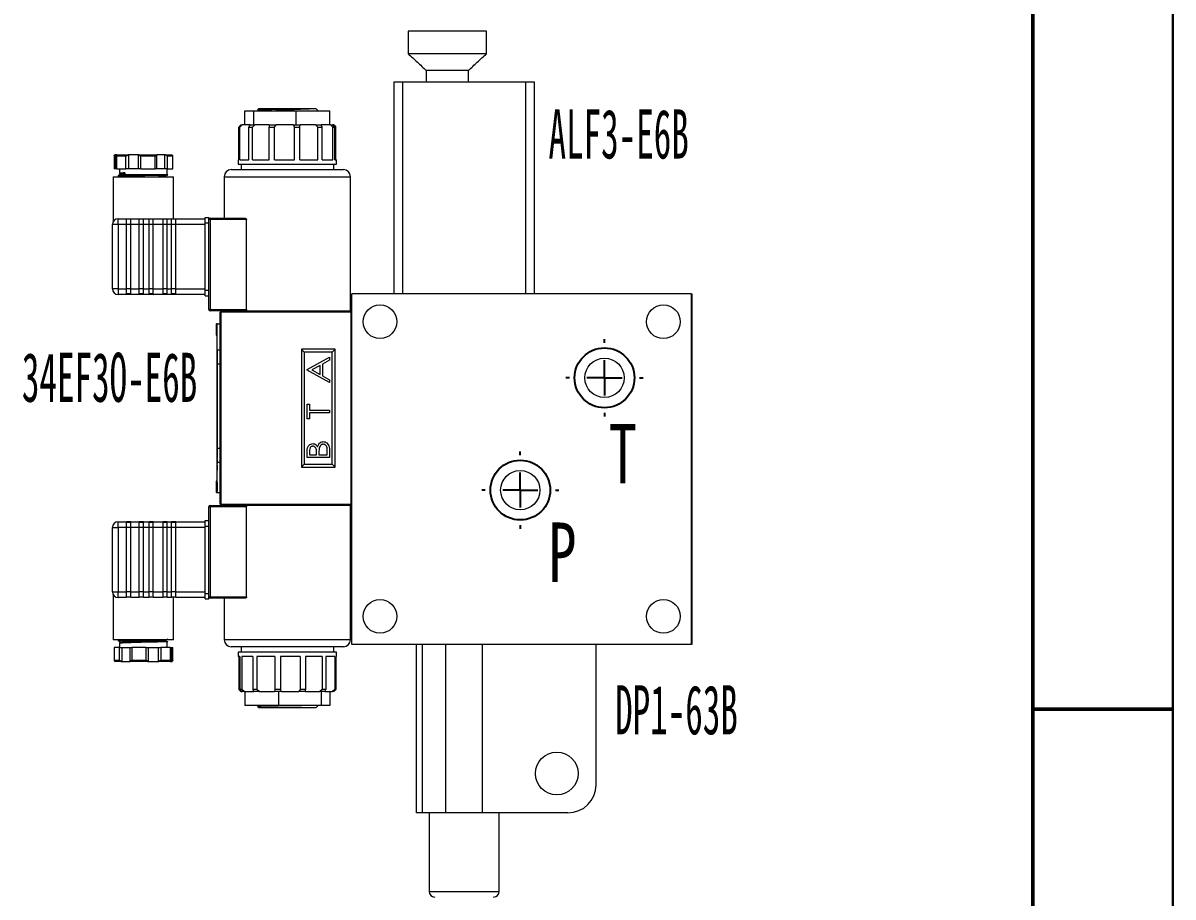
# Model space of a CAD drawing. Header units: millimetres. Extents: x 13 to 433, y -11 to 286.
# Drawn here: x 350.9 to 432.9, y 124.5 to 186.8 of the extents above; entities that cross this region are included whole.
import ezdxf

# ---------------------------------------------------------------- set-up
doc = ezdxf.new("R2010")
doc.units = ezdxf.units.MM
doc.layers.add('10', color=7, linetype='Continuous')
doc.layers.add('5', color=7, linetype='Continuous')
doc.layers.add('总内框线', color=7, linetype='Continuous', lineweight=50)
doc.layers.add('总外框线', color=7, linetype='Continuous', lineweight=30)
doc.styles.add('SLDTEXTSTYLE4', font='TXT', dxfattribs={"width": 0.7})

# ---------------------------------------------------------------- blocks, each defined once
blk = doc.blocks.new('SW_CENTERMARKSYMBOL_0')
at = {"layer": '10', "color": 0}
for p, q in [((0, 2.5), (0, 2.75)), ((0, 0), (0, 1.25)), ((-2.5, 0), (-2.75, 0)), ((0, 0), (-1.25, 0)), ((0, 0), (0, -1.25)), ((0, 0), (1.25, 0)), ((2.5, 0), (2.75, 0)), ((0, -2.5), (0, -2.75))]:
    blk.add_line(p, q, dxfattribs=at)
blk = doc.blocks.new('SW_CENTERMARKSYMBOL_1')
at = {"layer": '10', "color": 0}
for p, q in [((0, 2.5), (0, 2.75)), ((0, 0), (0, 1.25)), ((-2.5, 0), (-2.75, 0)), ((0, 0), (-1.25, 0)), ((0, 0), (0, -1.25)), ((0, 0), (1.25, 0)), ((2.5, 0), (2.75, 0)), ((0, -2.5), (0, -2.75))]:
    blk.add_line(p, q, dxfattribs=at)

msp = doc.modelspace()

# ---------------------------------------------------------------- linework, layer by layer
msp.add_line((422.8997, 276.4154), (422.8997, 96.4154))
msp.add_line((422.8997, 276.4154), (422.8997, 96.4154))
at = {"color": 7, "linetype": 'Continuous', "lineweight": 15}
for p, q in [((378.3804, 186.2305), (378.3804, 184.6305)), ((383.9804, 186.2305), (378.3804, 186.2305)), ((383.9804, 184.6305), (383.9804, 186.2305)), ((383.9804, 184.6305), (378.3804, 184.6305)), ((379.6804, 183.4594), (379.6804, 182.6305)), ((382.6804, 183.4305), (379.6804, 183.4305)), ((382.6804, 182.6305), (382.6804, 183.4594)), ((377.3804, 167.5305), (377.3804, 182.6305)), ((377.3804, 182.6305), (377.9804, 182.6305)), ((377.9804, 182.6305), (377.9804, 167.5305)), ((377.9804, 182.6305), (386.7804, 182.6305)), ((386.7804, 167.5305), (386.7804, 182.6305)), ((386.7804, 182.6305), (387.3804, 182.6305)), ((387.3804, 182.6305), (387.3804, 167.5305)), ((366.7475, 180.5705), (367.38, 180.5705)), ((366.7475, 179.5705), (366.7475, 180.5705)), ((367.38, 179.5705), (367.38, 180.5705)), ((367.38, 180.5705), (370.4128, 180.5705)), ((367.7404, 180.7305), (367.651, 180.6411)), ((367.7221, 180.597), (367.6763, 180.5705)), ((367.7404, 180.7305), (371.8204, 180.7305)), ((369.1804, 180.6905), (369.1804, 180.6556)), ((370.4128, 179.5705), (370.4128, 180.5705)), ((370.4128, 180.5705), (372.8132, 180.5705)), ((371.9804, 180.5705), (371.8204, 180.7305)), ((372.8132, 179.5705), (372.8132, 180.5705)), ((366.4658, 179.5705), (366.3162, 179.4105)), ((366.3975, 179.4105), (366.5697, 179.5705)), ((366.4658, 179.5705), (366.5697, 179.5705)), ((367.1167, 179.5705), (366.5697, 179.5705)), ((367.1157, 179.5705), (367.0302, 179.4105)), ((367.1157, 179.5705), (367.46, 179.5705)), ((367.2997, 179.4105), (367.46, 179.5705)), ((368.4795, 179.5705), (367.46, 179.5705)), ((368.4795, 179.5705), (368.4811, 179.4105)), ((368.4795, 179.5705), (368.9721, 179.5705)), ((368.8666, 179.4105), (368.9721, 179.5705)), ((370.192, 179.5705), (368.9721, 179.5705)), ((370.192, 179.5705), (370.2801, 179.4105)), ((370.192, 179.5705), (370.7008, 179.5705)), ((370.6783, 179.4105), (370.7008, 179.5705)), ((371.7941, 179.5705), (370.7008, 179.5705)), ((371.7941, 179.5705), (371.9452, 179.4105)), ((371.7941, 179.5705), (372.1828, 179.5705)), ((372.8566, 179.5705), (372.1807, 179.5705)), ((372.2494, 179.4105), (372.1828, 179.5705)), ((372.8566, 179.5705), (373.0211, 179.5705)), ((372.8566, 179.5705), (373.0303, 179.4105)), ((373.0949, 179.5705), (373.0105, 179.5705)), ((373.159, 179.4105), (373.0211, 179.5705)), ((373.0949, 179.5705), (373.2445, 179.4105)), ((366.3162, 177.0705), (366.3162, 179.4105)), ((366.3162, 179.4105), (366.3975, 179.4105)), ((366.3975, 177.0705), (366.3975, 179.4105)), ((367.0302, 177.0705), (367.0302, 179.4105)), ((367.0302, 179.4105), (367.2997, 179.4105)), ((367.2997, 177.0705), (367.2997, 179.4105)), ((368.4811, 177.0705), (368.4811, 179.4105)), ((368.4811, 179.4105), (368.8666, 179.4105)), ((368.8666, 177.0705), (368.8666, 179.4105)), ((370.2801, 177.0705), (370.2801, 179.4105)), ((370.2801, 179.4105), (370.6783, 179.4105)), ((370.6783, 177.0705), (370.6783, 179.4105)), ((371.9452, 177.0705), (371.9452, 179.4105)), ((371.9452, 179.4105), (372.2494, 179.4105)), ((372.2494, 177.0705), (372.2494, 179.4105)), ((373.0303, 177.0705), (373.0303, 179.4105)), ((373.0303, 179.4105), (373.159, 179.4105)), ((373.159, 177.0705), (373.159, 179.4105)), ((373.2445, 177.0705), (373.2445, 179.4105)), ((357.4326, 177.3633), (357.4326, 176.4205)), ((357.5234, 177.4205), (357.4821, 177.4205)), ((357.6149, 177.4205), (357.5234, 177.4205)), ((357.5234, 176.4205), (357.5234, 177.4205)), ((357.5995, 177.3791), (357.5995, 176.4205)), ((357.6149, 177.4205), (358.4288, 177.4205)), ((357.6184, 177.3605), (358.271, 177.3605)), ((357.6184, 176.4205), (357.6184, 177.3605)), ((358.271, 176.4205), (358.271, 177.3605)), ((358.4806, 177.4205), (358.4288, 177.4205)), ((359.1716, 177.4205), (358.4806, 177.4205)), ((358.4806, 176.4205), (358.4806, 177.4205)), ((359.1716, 176.4205), (359.1716, 177.4205)), ((359.1986, 177.4205), (359.1716, 177.4205)), ((359.1986, 177.4205), (360.4671, 177.4205)), ((359.3404, 177.3605), (360.3575, 177.3605)), ((359.3404, 176.4205), (359.3404, 177.3605)), ((360.3575, 176.4205), (360.3575, 177.3605)), ((360.4775, 177.4205), (360.4671, 177.4205)), ((361.0493, 177.4205), (360.4775, 177.4205)), ((360.4775, 176.4205), (360.4775, 177.4205)), ((361.1041, 177.4205), (361.0493, 177.4205)), ((361.0493, 176.4205), (361.0493, 177.4205)), ((361.1041, 177.4205), (361.5586, 177.4205)), ((361.2423, 176.4205), (361.2423, 177.3605)), ((361.2423, 177.3605), (361.6068, 177.3605)), ((361.6068, 176.4205), (361.6068, 177.3605)), ((361.6081, 176.4205), (361.6081, 177.3633)), ((366.2804, 177.0705), (366.2804, 176.7705)), ((366.2804, 177.0705), (366.3162, 177.0705)), ((366.3975, 177.0705), (367.0302, 177.0705)), ((367.2997, 177.0705), (368.4811, 177.0705)), ((368.8666, 177.0705), (370.2801, 177.0705)), ((370.6783, 177.0705), (371.9452, 177.0705)), ((372.2494, 177.0705), (373.0303, 177.0705)), ((373.159, 177.0705), (373.2804, 177.0705)), ((373.2804, 176.7705), (373.2804, 177.0705)), ((357.5234, 176.4205), (357.4326, 176.4205)), ((357.5995, 176.4205), (357.5234, 176.4205)), ((357.6184, 176.4205), (357.5995, 176.4205)), ((357.6184, 176.4205), (358.271, 176.4205)), ((357.8204, 176.4205), (357.8204, 176.1089)), ((358.4806, 176.4205), (358.271, 176.4205)), ((359.1716, 176.4205), (358.4806, 176.4205)), ((359.3404, 176.4205), (359.1716, 176.4205)), ((359.3404, 176.4205), (360.3575, 176.4205)), ((360.4775, 176.4205), (360.3575, 176.4205)), ((361.0493, 176.4205), (360.4775, 176.4205)), ((361.2423, 176.4205), (361.0493, 176.4205)), ((361.2204, 176.0205), (361.2204, 176.4205)), ((361.2423, 176.4205), (361.6068, 176.4205)), ((361.6081, 176.4205), (361.6068, 176.4205)), ((365.7804, 176.3705), (373.7804, 176.3705)), ((366.2804, 176.7705), (373.2804, 176.7705)), ((366.4804, 176.7705), (366.4804, 176.3705)), ((373.0804, 176.3705), (373.0804, 176.7705)), ((357.3704, 175.8705), (357.3704, 172.6678)), ((357.3704, 175.8705), (361.6704, 175.8705)), ((357.7899, 176.0001), (357.7204, 175.9305)), ((357.7204, 175.9305), (357.7204, 175.8705)), ((357.7204, 175.9305), (359.0959, 175.9305)), ((357.8052, 176.0028), (357.8463, 176.0205)), ((357.8463, 176.0205), (361.2304, 176.0205)), ((358.2046, 176.1417), (358.2046, 176.0494)), ((358.3204, 175.9063), (358.3204, 175.8705)), ((360.7204, 175.878), (360.7204, 175.9603)), ((361.2565, 175.9944), (361.2304, 176.0205)), ((361.6704, 172.8305), (361.6704, 175.8705)), ((365.2804, 175.8705), (365.2804, 172.9105)), ((374.2804, 166.3105), (374.2804, 175.8705)), ((363.9204, 172.5705), (363.9204, 172.9705)), ((363.9204, 172.9705), (364.1804, 172.9705)), ((364.1804, 172.8105), (364.1804, 172.9705)), ((357.3204, 167.8705), (357.3204, 172.4705)), ((357.7204, 172.4705), (357.3204, 172.4705)), ((357.7204, 172.4705), (357.7204, 172.8705)), ((357.7204, 172.8705), (358.3204, 172.8705)), ((357.7204, 172.4705), (357.7204, 167.8705)), ((358.3204, 172.4705), (357.7204, 172.4705)), ((358.3204, 172.4705), (358.3204, 172.8705)), ((358.6204, 172.8305), (358.3204, 172.8305)), ((358.3204, 167.8705), (358.3204, 172.4705)), ((358.6204, 172.4705), (358.3204, 172.4705)), ((358.6204, 172.4705), (358.6204, 172.8705)), ((358.6204, 172.8705), (359.2204, 172.8705)), ((358.6204, 167.8705), (358.6204, 172.4705)), ((359.2204, 172.4705), (358.6204, 172.4705)), ((359.2204, 172.4705), (359.2204, 172.8705)), ((359.5204, 172.8305), (359.2204, 172.8305)), ((359.2204, 167.8705), (359.2204, 172.4705)), ((359.5204, 172.4705), (359.2204, 172.4705)), ((359.5204, 172.4705), (359.5204, 172.8705)), ((359.5204, 172.8705), (359.9204, 172.8705)), ((359.5204, 167.8705), (359.5204, 172.4705)), ((359.9204, 172.4705), (359.5204, 172.4705)), ((359.9204, 172.4705), (359.9204, 172.8705)), ((360.2204, 172.8305), (359.9204, 172.8305)), ((359.9204, 167.8705), (359.9204, 172.4705)), ((360.2204, 172.4705), (359.9204, 172.4705)), ((360.2204, 172.4705), (360.2204, 172.8705)), ((360.2204, 172.8705), (360.9204, 172.8705)), ((360.2204, 167.8705), (360.2204, 172.4705)), ((360.9204, 172.4705), (360.2204, 172.4705)), ((360.9204, 172.4705), (360.9204, 172.8705)), ((361.2204, 172.8305), (360.9204, 172.8305)), ((360.9204, 167.8705), (360.9204, 172.4705)), ((361.2204, 172.4705), (360.9204, 172.4705)), ((361.2204, 172.4705), (361.2204, 172.8705)), ((361.2204, 172.8705), (361.5204, 172.8705)), ((361.2204, 167.8705), (361.2204, 172.4705)), ((361.5204, 172.4705), (361.2204, 172.4705)), ((361.5204, 172.4705), (361.5204, 172.8705)), ((361.8204, 172.8305), (361.5204, 172.8305)), ((361.5204, 167.8705), (361.5204, 172.4705)), ((361.8204, 172.4705), (361.5204, 172.4705)), ((361.8204, 172.4705), (361.8204, 172.8705)), ((361.8204, 172.8705), (363.9204, 172.8705)), ((363.9204, 172.4705), (361.8204, 172.4705)), ((361.8204, 167.8705), (361.8204, 172.4705)), ((363.9204, 167.7705), (363.9204, 172.5705)), ((363.9204, 172.5705), (364.1804, 172.5705)), ((364.1804, 166.4105), (364.1804, 172.8105)), ((364.2716, 172.8105), (364.1804, 172.8105)), ((366.8741, 172.8105), (364.2716, 172.8105)), ((364.2716, 172.8105), (364.2716, 166.4105)), ((364.2804, 172.9105), (366.7472, 172.9105)), ((366.8741, 166.4105), (366.8741, 172.8105)), ((357.7204, 167.8705), (357.3204, 167.8705)), ((357.7204, 167.8705), (357.7204, 167.4705)), ((357.7204, 167.8705), (358.3204, 167.8705)), ((358.3204, 167.4705), (357.7204, 167.4705)), ((358.3204, 167.4705), (358.3204, 167.8705)), ((358.6204, 167.8705), (358.3204, 167.8705)), ((358.6204, 167.5105), (358.3204, 167.5105)), ((358.6204, 167.4705), (358.3204, 167.4705)), ((358.6204, 167.8705), (359.2204, 167.8705)), ((358.6204, 167.4705), (358.6204, 167.8705)), ((359.2204, 167.4705), (358.6204, 167.4705)), ((359.2204, 167.4705), (359.2204, 167.8705)), ((359.5204, 167.8705), (359.2204, 167.8705)), ((359.5204, 167.5105), (359.2204, 167.5105)), ((359.5204, 167.4705), (359.2204, 167.4705)), ((359.5204, 167.4705), (359.5204, 167.8705)), ((359.5204, 167.8705), (359.9204, 167.8705)), ((359.9204, 167.4705), (359.5204, 167.4705)), ((359.9204, 167.4705), (359.9204, 167.8705)), ((360.2204, 167.8705), (359.9204, 167.8705)), ((360.2204, 167.5105), (359.9204, 167.5105)), ((360.2204, 167.4705), (359.9204, 167.4705)), ((360.2204, 167.4705), (360.2204, 167.8705)), ((360.2204, 167.8705), (360.9204, 167.8705)), ((360.9204, 167.4705), (360.2204, 167.4705)), ((360.9204, 167.4705), (360.9204, 167.8705)), ((361.2204, 167.8705), (360.9204, 167.8705)), ((361.2204, 167.5105), (360.9204, 167.5105)), ((361.2204, 167.4705), (360.9204, 167.4705)), ((361.2204, 167.4705), (361.2204, 167.8705)), ((361.2204, 167.8705), (361.5204, 167.8705)), ((361.5204, 167.4705), (361.2204, 167.4705)), ((361.5204, 167.4705), (361.5204, 167.8705)), ((361.8204, 167.8705), (361.5204, 167.8705)), ((361.8204, 167.5105), (361.5204, 167.5105)), ((361.8204, 167.4705), (361.5204, 167.4705)), ((361.8204, 167.4705), (361.8204, 167.8705)), ((361.8204, 167.8705), (363.9204, 167.8705)), ((363.9204, 167.4705), (361.8204, 167.4705)), ((363.9204, 167.3705), (363.9204, 167.7705)), ((363.9204, 167.7705), (364.1804, 167.7705)), ((363.9204, 167.3705), (364.1804, 167.3705)), ((398.5804, 167.5305), (374.3804, 167.5305)), ((374.3804, 142.5305), (374.3804, 167.5305)), ((398.5804, 142.5305), (398.5804, 167.5305)), ((398.5804, 167.5305), (398.5804, 142.5305)), ((364.2716, 166.4105), (364.1804, 166.4105)), ((364.2716, 166.4105), (366.8741, 166.4105)), ((366.7472, 166.3105), (364.2804, 166.3105)), ((364.9804, 166.2105), (365.0404, 166.2705)), ((364.9804, 152.5305), (364.9804, 166.2105)), ((364.9804, 166.2105), (365.0404, 166.2105)), ((365.0404, 166.2105), (365.0404, 166.2705)), ((365.0404, 166.2705), (368.7527, 166.2705)), ((365.0404, 166.2105), (365.0404, 152.5305)), ((374.3204, 166.2105), (365.0404, 166.2105)), ((365.2804, 166.3105), (365.3204, 166.2705)), ((366.7472, 166.3105), (374.2804, 166.3105)), ((370.808, 166.2705), (374.3204, 166.2705)), ((374.2404, 166.2705), (374.2804, 166.3105)), ((374.3204, 166.2705), (374.3204, 166.2105)), ((374.3204, 166.2705), (374.3804, 166.2105)), ((374.3204, 152.5305), (374.3204, 166.2105)), ((374.3204, 166.2105), (374.3804, 166.2105)), ((364.7004, 165.3305), (364.7004, 164.9705)), ((364.7004, 164.9705), (364.7004, 164.6105)), ((364.7804, 165.3705), (364.7404, 165.3705)), ((364.7804, 163.5205), (364.7804, 165.3705)), ((364.7804, 165.3705), (364.9804, 165.3705)), ((364.7404, 164.5705), (364.7804, 164.5705)), ((364.7802, 163.5168), (364.7802, 163.2296)), ((364.7802, 163.5168), (364.7804, 163.5168)), ((364.7802, 163.2296), (364.7804, 163.2296)), ((364.7802, 163.2296), (364.7802, 163.1764)), ((364.7802, 163.1764), (364.7804, 163.1764)), ((364.7802, 163.1764), (364.7802, 163.0913)), ((364.7804, 163.5205), (364.9804, 163.5205)), ((364.7804, 162.9205), (364.7804, 163.5205)), ((370.9804, 163.3705), (370.7853, 163.5656)), ((373.1755, 163.5656), (370.7853, 163.5656)), ((370.7853, 163.5656), (370.7853, 155.1755)), ((372.9804, 163.3705), (370.9804, 163.3705)), ((370.9804, 163.3705), (370.9804, 155.3705)), ((372.9804, 163.3705), (373.1755, 163.5656)), ((372.9804, 155.3705), (372.9804, 163.3705)), ((373.1755, 155.1755), (373.1755, 163.5656)), ((364.7802, 163.0913), (364.7804, 163.0913)), ((364.7802, 163.07), (364.7804, 163.07)), ((364.7802, 163.07), (364.7802, 162.992)), ((364.7802, 162.992), (364.7804, 162.992)), ((364.7802, 162.992), (364.7802, 162.953)), ((364.7802, 162.953), (364.7804, 162.953)), ((364.7802, 162.953), (364.7802, 162.9459)), ((364.7802, 162.9459), (364.7804, 162.9459)), ((364.7802, 162.9459), (364.7802, 162.8927)), ((364.7802, 162.8927), (364.7804, 162.8927)), ((364.7802, 162.8927), (364.7802, 162.8147)), ((364.7802, 162.8147), (364.7804, 162.8147)), ((364.7802, 162.8147), (364.7802, 162.7615)), ((364.7802, 162.7615), (364.7804, 162.7615)), ((364.7802, 162.7615), (364.7802, 162.7544)), ((364.7802, 162.7544), (364.7804, 162.7544)), ((364.7802, 162.7544), (364.7802, 162.7154)), ((364.7802, 162.7154), (364.7804, 162.7154)), ((364.7802, 162.7154), (364.7802, 162.6374)), ((364.7802, 162.6374), (364.7804, 162.6374)), ((364.7802, 162.57), (364.7802, 162.2261)), ((364.7802, 162.57), (364.7804, 162.57)), ((364.7804, 162.9205), (364.7806, 162.9205)), ((364.7804, 162.9205), (364.7804, 156.1205)), ((364.7804, 162.5205), (364.7806, 162.5205)), ((364.7806, 162.5205), (364.7806, 162.9205)), ((364.7806, 162.5205), (364.9804, 162.5205)), ((364.7806, 156.5205), (364.7806, 162.5205)), ((371.1894, 162.1152), (372.7894, 162.9972)), ((372.1124, 162.4203), (371.5217, 162.0947)), ((372.1124, 161.7687), (372.1124, 162.4203)), ((372.7894, 162.7937), (372.2765, 162.511)), ((372.2765, 162.511), (372.2765, 161.6786)), ((372.7894, 162.9972), (372.7894, 162.7937)), ((364.7802, 162.2261), (364.7804, 162.2261)), ((364.7802, 162.2261), (364.7802, 162.2084)), ((364.7802, 162.2084), (364.7804, 162.2084)), ((364.7802, 162.1304), (364.7804, 162.1304)), ((364.7802, 162.063), (364.7802, 161.9176)), ((364.7802, 162.063), (364.7804, 162.063)), ((364.7802, 161.9176), (364.7804, 161.9176)), ((364.7802, 161.9176), (364.7802, 161.8361)), ((364.7802, 161.8361), (364.7804, 161.8361)), ((364.7802, 161.6623), (364.7802, 161.3184)), ((364.7802, 161.6623), (364.7804, 161.6623)), ((371.1894, 162.0741), (371.1894, 162.1152)), ((372.7894, 161.1921), (371.1894, 162.0741)), ((371.5217, 162.0947), (372.1124, 161.7687)), ((372.2765, 161.6786), (372.7894, 161.3956)), ((364.7802, 161.3184), (364.7804, 161.3184)), ((364.7802, 161.3184), (364.7802, 161.3006)), ((364.7802, 161.3006), (364.7804, 161.3006)), ((364.7802, 161.2226), (364.7804, 161.2226)), ((364.7802, 161.1553), (364.7802, 161.0099)), ((364.7802, 161.1553), (364.7804, 161.1553)), ((364.7802, 161.0099), (364.7804, 161.0099)), ((364.7802, 161.0099), (364.7802, 160.9283)), ((364.7802, 160.9283), (364.7804, 160.9283)), ((364.7802, 160.7227), (364.7804, 160.7227)), ((372.7894, 161.3956), (372.7894, 161.1921)), ((364.7802, 160.5773), (364.7802, 160.5347)), ((364.7802, 160.5773), (364.7804, 160.5773)), ((364.7802, 160.5347), (364.7804, 160.5347)), ((364.7802, 160.3362), (364.7802, 159.9603)), ((364.7802, 160.3362), (364.7804, 160.3362)), ((364.7802, 159.9603), (364.7804, 159.9603)), ((364.7802, 159.9603), (364.7802, 159.9249)), ((364.7802, 159.9249), (364.7804, 159.9249)), ((364.7802, 159.8469), (364.7802, 159.5029)), ((364.7802, 159.8469), (364.7804, 159.8469)), ((364.7802, 159.5029), (364.7804, 159.5029)), ((364.7802, 159.5029), (364.7802, 159.4852)), ((364.7802, 159.4852), (364.7804, 159.4852)), ((364.7802, 159.4391), (364.7802, 159.3611)), ((364.7802, 159.4391), (364.7804, 159.4391)), ((364.7802, 159.3611), (364.7802, 159.3221)), ((364.7802, 159.3611), (364.7804, 159.3611)), ((364.7802, 159.3221), (364.7804, 159.3221)), ((364.7802, 159.3221), (364.7802, 159.315)), ((364.7802, 159.315), (364.7802, 159.2618)), ((364.7802, 159.315), (364.7804, 159.315)), ((364.7802, 159.2618), (364.7804, 159.2618)), ((364.7802, 159.2618), (364.7802, 159.1838)), ((364.7802, 159.1838), (364.7804, 159.1838)), ((364.7802, 159.1838), (364.7802, 159.1306)), ((364.7802, 159.1306), (364.7804, 159.1306)), ((364.7802, 159.1306), (364.7802, 159.1235)), ((364.7802, 159.1235), (364.7802, 159.0845)), ((364.7802, 159.1235), (364.7804, 159.1235)), ((364.7802, 159.0845), (364.7804, 159.0845)), ((364.7802, 159.0845), (364.7802, 159.0065)), ((364.7802, 159.0065), (364.7804, 159.0065)), ((371.1894, 158.6075), (371.1894, 159.6536)), ((371.1894, 159.6536), (371.3535, 159.6536)), ((371.3535, 159.6536), (371.3535, 159.2229)), ((371.3535, 159.2229), (372.7894, 159.2229)), ((371.3535, 159.0382), (371.3535, 158.6075)), ((372.7894, 159.0382), (371.3535, 159.0382)), ((372.7894, 159.2229), (372.7894, 159.0382)), ((364.7802, 158.9604), (364.7804, 158.9604)), ((364.7802, 158.7831), (364.7804, 158.7831)), ((364.7802, 158.5881), (364.7804, 158.5881)), ((364.7802, 158.5065), (364.7804, 158.5065)), ((364.7802, 158.3292), (364.7804, 158.3292)), ((371.3535, 158.6075), (371.1894, 158.6075)), ((364.7802, 158.1342), (364.7804, 158.1342)), ((364.7802, 157.5882), (364.7802, 157.4109)), ((364.7802, 157.5882), (364.7804, 157.5882)), ((364.7802, 157.4109), (364.7804, 157.4109)), ((364.7802, 157.2194), (364.7804, 157.2194)), ((364.7802, 157.2017), (364.7804, 157.2017)), ((364.7802, 157.1378), (364.7804, 157.1378)), ((364.7802, 157.1378), (364.7802, 157.0492)), ((364.7802, 157.0492), (364.7804, 157.0492)), ((364.7802, 157.0492), (364.7802, 156.8542)), ((364.7802, 156.8542), (364.7804, 156.8542)), ((364.7802, 156.8542), (364.7802, 156.8506)), ((364.7802, 156.8506), (364.7804, 156.8506)), ((364.7802, 156.8506), (364.7802, 156.7691)), ((364.7802, 156.7691), (364.7804, 156.7691)), ((364.7802, 156.2337), (364.7804, 156.2337)), ((364.7802, 156.2337), (364.7802, 156.2124)), ((364.7802, 156.2124), (364.7804, 156.2124)), ((364.7802, 156.2124), (364.7802, 155.8649)), ((364.7802, 155.8649), (364.7804, 155.8649)), ((364.7802, 155.8649), (364.7802, 155.8542)), ((364.7802, 155.8542), (364.7804, 155.8542)), ((364.7802, 155.7975), (364.7804, 155.7975)), ((364.7802, 155.7975), (364.7802, 155.7843)), ((364.7802, 155.7798), (364.7804, 155.7798)), ((364.7804, 156.5205), (364.7806, 156.5205)), ((364.7804, 155.5205), (364.7804, 156.1205)), ((364.7806, 156.1205), (364.7804, 156.1205)), ((364.7806, 156.5205), (364.9804, 156.5205)), ((364.7806, 156.1205), (364.7806, 156.5205)), ((371.1894, 155.8588), (371.1894, 156.2334)), ((372.7894, 155.8588), (371.1894, 155.8588)), ((371.3535, 156.2684), (371.3535, 156.0434)), ((371.3535, 156.0434), (371.8663, 156.0434)), ((371.8663, 156.0434), (371.8663, 156.1546)), ((372.0304, 156.1533), (372.0304, 156.0434)), ((372.0304, 156.0434), (372.6253, 156.0434)), ((372.6253, 156.0434), (372.6253, 156.2799)), ((372.7894, 156.3761), (372.7894, 155.8588)), ((364.7802, 155.7124), (364.7804, 155.7124)), ((364.7802, 155.7124), (364.7802, 155.4323)), ((364.7802, 155.4323), (364.7804, 155.4323)), ((364.7802, 155.3153), (364.7804, 155.3153)), ((364.7802, 155.3153), (364.7802, 155.2337)), ((364.7802, 155.2337), (364.7804, 155.2337)), ((364.7802, 155.2337), (364.7802, 154.9465)), ((364.7802, 154.9465), (364.7804, 154.9465)), ((364.7804, 155.5205), (364.9804, 155.5205)), ((364.7804, 153.3705), (364.7804, 155.5205)), ((370.9804, 155.3705), (370.7853, 155.1755)), ((370.7853, 155.1755), (373.1755, 155.1755)), ((370.9804, 155.3705), (372.9804, 155.3705)), ((372.9804, 155.3705), (373.1755, 155.1755)), ((364.7004, 154.1305), (364.7004, 153.7705)), ((364.7804, 154.1705), (364.7404, 154.1705)), ((364.7004, 153.7705), (364.7004, 153.4105)), ((364.7404, 153.3705), (364.7804, 153.3705)), ((364.7804, 154.0828), (364.7804, 153.7705)), ((364.7804, 153.7705), (364.7804, 153.4583)), ((364.7804, 153.3705), (364.9804, 153.3705)), ((364.9804, 152.5305), (365.0404, 152.5305)), ((365.0404, 152.4705), (364.9804, 152.5305)), ((365.0404, 152.4705), (365.0404, 152.5305)), ((365.0404, 152.5305), (374.3204, 152.5305)), ((369.7492, 152.4705), (365.0404, 152.4705)), ((365.3204, 152.4705), (365.2804, 152.4305)), ((369.7804, 152.4705), (368.7527, 152.4705)), ((370.808, 152.4705), (369.7804, 152.4705)), ((374.3204, 152.4705), (369.8115, 152.4705)), ((374.2804, 152.4305), (374.2404, 152.4705)), ((374.3204, 152.5305), (374.3804, 152.5305)), ((374.3204, 152.5305), (374.3204, 152.4705)), ((374.3804, 152.5305), (374.3204, 152.4705)), ((364.1804, 145.9305), (364.1804, 152.3305)), ((364.1804, 152.3305), (364.2716, 152.3305)), ((366.8741, 152.3305), (364.2716, 152.3305)), ((364.2716, 152.3305), (364.2716, 145.9305)), ((364.2804, 152.4305), (366.7472, 152.4305)), ((374.2804, 152.4305), (366.7472, 152.4305)), ((366.8741, 145.9305), (366.8741, 152.3305)), ((374.2804, 142.8705), (374.2804, 152.4305)), ((357.3204, 146.2705), (357.3204, 150.8705)), ((357.3204, 150.8705), (357.7204, 150.8705)), ((357.7204, 150.8705), (357.7204, 151.2705)), ((357.7204, 151.2705), (358.3204, 151.2705)), ((357.7204, 150.8705), (357.7204, 146.2705)), ((358.3204, 150.8705), (357.7204, 150.8705)), ((358.3204, 150.8705), (358.3204, 151.2705)), ((358.6204, 151.2705), (358.3204, 151.2705)), ((358.6204, 151.2305), (358.3204, 151.2305)), ((358.3204, 146.2705), (358.3204, 150.8705)), ((358.6204, 150.8705), (358.3204, 150.8705)), ((358.6204, 150.8705), (358.6204, 151.2705)), ((358.6204, 151.2705), (359.2204, 151.2705)), ((358.6204, 146.2705), (358.6204, 150.8705)), ((359.2204, 150.8705), (358.6204, 150.8705)), ((359.2204, 150.8705), (359.2204, 151.2705)), ((359.5204, 151.2705), (359.2204, 151.2705)), ((359.5204, 151.2305), (359.2204, 151.2305)), ((359.2204, 146.2705), (359.2204, 150.8705)), ((359.5204, 150.8705), (359.2204, 150.8705)), ((359.5204, 150.8705), (359.5204, 151.2705)), ((359.5204, 151.2705), (359.9204, 151.2705)), ((359.5204, 146.2705), (359.5204, 150.8705)), ((359.9204, 150.8705), (359.5204, 150.8705)), ((359.9204, 150.8705), (359.9204, 151.2705)), ((360.2204, 151.2705), (359.9204, 151.2705)), ((360.2204, 151.2305), (359.9204, 151.2305)), ((359.9204, 146.2705), (359.9204, 150.8705)), ((360.2204, 150.8705), (359.9204, 150.8705)), ((360.2204, 150.8705), (360.2204, 151.2705)), ((360.2204, 151.2705), (360.9204, 151.2705)), ((360.2204, 146.2705), (360.2204, 150.8705)), ((360.9204, 150.8705), (360.2204, 150.8705)), ((360.9204, 150.8705), (360.9204, 151.2705)), ((361.2204, 151.2705), (360.9204, 151.2705)), ((361.2204, 151.2305), (360.9204, 151.2305)), ((360.9204, 146.2705), (360.9204, 150.8705)), ((361.2204, 150.8705), (360.9204, 150.8705)), ((361.2204, 150.8705), (361.2204, 151.2705)), ((361.2204, 151.2705), (361.5204, 151.2705)), ((361.2204, 146.2705), (361.2204, 150.8705)), ((361.5204, 150.8705), (361.2204, 150.8705)), ((361.5204, 150.8705), (361.5204, 151.2705)), ((361.8204, 151.2705), (361.5204, 151.2705)), ((361.8204, 151.2305), (361.5204, 151.2305)), ((361.5204, 146.2705), (361.5204, 150.8705)), ((361.8204, 150.8705), (361.5204, 150.8705)), ((361.8204, 150.8705), (361.8204, 151.2705)), ((361.8204, 151.2705), (363.9204, 151.2705)), ((363.9204, 150.8705), (361.8204, 150.8705)), ((361.8204, 146.2705), (361.8204, 150.8705)), ((363.9204, 150.9705), (363.9204, 151.3705)), ((363.9204, 151.3705), (364.1804, 151.3705)), ((363.9204, 146.1705), (363.9204, 150.9705)), ((363.9204, 150.9705), (364.1804, 150.9705)), ((357.3204, 146.2705), (357.7204, 146.2705)), ((357.3704, 146.0733), (357.3704, 142.8705)), ((357.7204, 145.8705), (357.7204, 146.2705)), ((357.7204, 146.2705), (358.3204, 146.2705)), ((358.3204, 145.8705), (358.3204, 146.2705)), ((358.6204, 146.2705), (358.3204, 146.2705)), ((358.6204, 145.9105), (358.3204, 145.9105)), ((358.6204, 146.2705), (359.2204, 146.2705)), ((358.6204, 145.8705), (358.6204, 146.2705)), ((359.2204, 145.8705), (359.2204, 146.2705)), ((359.5204, 146.2705), (359.2204, 146.2705)), ((359.5204, 145.9105), (359.2204, 145.9105)), ((359.5204, 145.8705), (359.5204, 146.2705)), ((359.5204, 146.2705), (359.9204, 146.2705)), ((359.9204, 145.8705), (359.9204, 146.2705)), ((360.2204, 146.2705), (359.9204, 146.2705)), ((360.2204, 145.9105), (359.9204, 145.9105)), ((360.2204, 145.8705), (360.2204, 146.2705)), ((360.2204, 146.2705), (360.9204, 146.2705)), ((360.9204, 145.8705), (360.9204, 146.2705)), ((361.2204, 146.2705), (360.9204, 146.2705)), ((361.2204, 145.9105), (360.9204, 145.9105)), ((361.2204, 146.2705), (361.5204, 146.2705)), ((361.2204, 145.8705), (361.2204, 146.2705)), ((361.5204, 145.8705), (361.5204, 146.2705)), ((361.8204, 146.2705), (361.5204, 146.2705)), ((361.8204, 145.9105), (361.5204, 145.9105)), ((361.6704, 142.8705), (361.6704, 145.9105)), ((361.8204, 145.8705), (361.8204, 146.2705)), ((361.8204, 146.2705), (363.9204, 146.2705)), ((363.9204, 146.1705), (364.1804, 146.1705)), ((363.9204, 145.7705), (363.9204, 146.1705)), ((364.1804, 145.7705), (364.1804, 145.9305)), ((364.1804, 145.9305), (364.2716, 145.9305)), ((364.2716, 145.9305), (366.8741, 145.9305)), ((358.3204, 145.8705), (357.7204, 145.8705)), ((359.2204, 145.8705), (358.6204, 145.8705)), ((359.9204, 145.8705), (359.5204, 145.8705)), ((360.9204, 145.8705), (360.2204, 145.8705)), ((361.5204, 145.8705), (361.2204, 145.8705)), ((363.9204, 145.8705), (361.8204, 145.8705)), ((363.9204, 145.7705), (364.1804, 145.7705)), ((366.7472, 145.8305), (364.2804, 145.8305)), ((365.2804, 145.8305), (365.2804, 142.8705)), ((359.5204, 142.8705), (357.3704, 142.8705)), ((357.7204, 142.8705), (357.7204, 142.8105)), ((357.7204, 142.8105), (357.7899, 142.741)), ((358.0257, 142.8105), (357.7204, 142.8105)), ((357.8204, 142.6322), (357.8204, 142.3205)), ((358.0663, 142.6993), (358.2046, 142.6917)), ((358.3204, 142.7131), (358.3204, 142.6693)), ((361.6704, 142.8705), (359.5204, 142.8705)), ((359.9992, 142.7205), (360.1937, 142.7205)), ((361.2304, 142.7205), (360.1937, 142.7205)), ((360.7204, 142.732), (360.7204, 142.7934)), ((361.2204, 142.3205), (361.2204, 142.7205)), ((361.2304, 142.7205), (361.2565, 142.7467)), ((357.4326, 142.3205), (357.4326, 141.3778)), ((357.4326, 142.3205), (357.4339, 142.3205)), ((357.7984, 142.3205), (357.4339, 142.3205)), ((357.4339, 142.3205), (357.4339, 141.3805)), ((357.7984, 142.3205), (357.9914, 142.3205)), ((357.7984, 142.3205), (357.7984, 141.3805)), ((357.9914, 142.3205), (358.5632, 142.3205)), ((357.9914, 142.3205), (357.9914, 141.3205)), ((358.5632, 142.3205), (358.6832, 142.3205)), ((358.5632, 142.3205), (358.5632, 141.3205)), ((359.7004, 142.3205), (358.6832, 142.3205)), ((358.6832, 142.3205), (358.6832, 141.3805)), ((359.7004, 142.3205), (359.8691, 142.3205)), ((359.7004, 142.3205), (359.7004, 141.3805)), ((359.8691, 142.3205), (360.5602, 142.3205)), ((359.8691, 142.3205), (359.8691, 141.3205)), ((360.5602, 142.3205), (360.7697, 142.3205)), ((360.5602, 142.3205), (360.5602, 141.3205)), ((361.4223, 142.3205), (360.7697, 142.3205)), ((360.7697, 142.3205), (360.7697, 141.3805)), ((361.4223, 142.3205), (361.4412, 142.3205)), ((361.4223, 142.3205), (361.4223, 141.3805)), ((361.4412, 141.362), (361.4412, 142.3205)), ((361.4412, 142.3205), (361.5173, 142.3205)), ((361.5173, 142.3205), (361.6081, 142.3205)), ((361.5173, 142.3205), (361.5173, 141.3205)), ((361.6081, 141.3778), (361.6081, 142.3205)), ((369.7804, 142.3705), (365.7804, 142.3705)), ((366.2804, 141.9705), (366.2804, 141.6705)), ((369.9917, 141.9705), (366.2804, 141.9705)), ((366.4804, 142.3705), (366.4804, 141.9705)), ((373.7804, 142.3705), (369.7804, 142.3705)), ((373.2804, 141.9705), (369.9917, 141.9705)), ((373.0804, 141.9705), (373.0804, 142.3705)), ((373.2804, 141.6705), (373.2804, 141.9705)), ((381.5497, 142.5305), (374.3804, 142.5305)), ((378.9804, 130.5305), (378.9804, 142.5305)), ((379.3804, 142.5305), (379.3804, 130.5305)), ((381.0804, 130.5305), (381.0804, 142.5305)), ((383.211, 142.5305), (381.5497, 142.5305)), ((398.5804, 142.5305), (383.211, 142.5305)), ((383.6804, 130.5305), (383.6804, 142.5305)), ((391.7804, 132.5305), (391.7804, 142.5305)), ((357.7984, 141.3805), (357.4339, 141.3805)), ((357.9367, 141.3205), (357.4821, 141.3205)), ((357.9367, 141.3205), (357.9914, 141.3205)), ((357.9914, 141.3205), (358.5632, 141.3205)), ((358.5632, 141.3205), (358.5736, 141.3205)), ((359.8421, 141.3205), (358.5736, 141.3205)), ((359.7004, 141.3805), (358.6832, 141.3805)), ((359.8421, 141.3205), (359.8691, 141.3205)), ((359.8691, 141.3205), (360.5602, 141.3205)), ((360.5602, 141.3205), (360.6119, 141.3205)), ((361.4258, 141.3205), (360.6119, 141.3205)), ((361.4223, 141.3805), (360.7697, 141.3805)), ((361.4258, 141.3205), (361.5173, 141.3205)), ((361.5173, 141.3205), (361.5586, 141.3205)), ((366.4017, 141.6705), (366.2804, 141.6705)), ((366.3162, 141.6705), (366.3162, 139.3305)), ((366.4017, 141.6705), (366.4017, 139.3305)), ((367.3113, 141.6705), (366.5305, 141.6705)), ((366.5305, 141.6705), (366.5305, 139.3305)), ((367.3113, 141.6705), (367.3113, 139.3305)), ((368.8824, 141.6705), (367.6155, 141.6705)), ((367.6155, 141.6705), (367.6155, 139.3305)), ((368.8824, 141.6705), (368.8824, 139.3305)), ((370.6941, 141.6705), (369.2806, 141.6705)), ((369.2806, 141.6705), (369.2806, 139.3305)), ((370.6941, 141.6705), (370.6941, 139.3305)), ((372.261, 141.6705), (371.0796, 141.6705)), ((371.0796, 141.6705), (371.0796, 139.3305)), ((372.261, 141.6705), (372.261, 139.3305)), ((373.1632, 141.6705), (372.5305, 141.6705)), ((372.5305, 141.6705), (372.5305, 139.3305)), ((373.1632, 141.6705), (373.1632, 139.3305)), ((373.2804, 141.6705), (373.2445, 141.6705)), ((373.2445, 141.6705), (373.2445, 139.3305)), ((366.4658, 139.1705), (366.3162, 139.3305)), ((366.5305, 139.3305), (366.4017, 139.3305)), ((366.4017, 139.3305), (366.5396, 139.1705)), ((366.4658, 139.1705), (366.5502, 139.1705)), ((366.7041, 139.1705), (366.5305, 139.3305)), ((366.7041, 139.1705), (366.5396, 139.1705)), ((366.7041, 139.1705), (367.38, 139.1705)), ((366.7475, 139.1705), (366.7475, 138.1705)), ((367.6155, 139.3305), (367.3113, 139.3305)), ((367.3113, 139.3305), (367.3779, 139.1705)), ((367.7666, 139.1705), (367.3779, 139.1705)), ((367.7666, 139.1705), (367.6155, 139.3305)), ((367.7666, 139.1705), (368.8599, 139.1705)), ((368.8824, 139.3305), (368.8599, 139.1705)), ((369.3688, 139.1705), (368.8599, 139.1705)), ((369.2806, 139.3305), (368.8824, 139.3305)), ((369.1479, 139.1705), (369.1479, 138.1705)), ((369.3688, 139.1705), (369.2806, 139.3305)), ((369.3688, 139.1705), (370.5886, 139.1705)), ((370.6941, 139.3305), (370.5886, 139.1705)), ((371.0812, 139.1705), (370.5886, 139.1705)), ((371.0796, 139.3305), (370.6941, 139.3305)), ((371.0812, 139.1705), (371.0796, 139.3305)), ((371.0812, 139.1705), (372.1007, 139.1705)), ((372.261, 139.3305), (372.1007, 139.1705)), ((372.445, 139.1705), (372.1007, 139.1705)), ((372.1807, 139.1705), (372.1807, 138.1705)), ((372.5305, 139.3305), (372.261, 139.3305)), ((372.444, 139.1705), (372.991, 139.1705)), ((372.445, 139.1705), (372.5305, 139.3305)), ((372.8132, 139.1705), (372.8132, 138.1705)), ((373.1632, 139.3305), (372.991, 139.1705)), ((373.0949, 139.1705), (372.991, 139.1705)), ((373.0949, 139.1705), (373.2445, 139.3305)), ((373.2445, 139.3305), (373.1632, 139.3305)), ((369.1479, 138.1705), (366.7475, 138.1705)), ((367.651, 138.0999), (367.7404, 138.0105)), ((367.6763, 138.1705), (367.7221, 138.1441)), ((371.7693, 138.0105), (367.7404, 138.0105)), ((372.1807, 138.1705), (369.1479, 138.1705)), ((371.8204, 138.0105), (371.7693, 138.0105)), ((371.8204, 138.0105), (371.9804, 138.1705)), ((372.8132, 138.1705), (372.1807, 138.1705)), ((379.3804, 130.5305), (378.9804, 130.5305)), ((381.0804, 130.5305), (379.3804, 130.5305)), ((379.8804, 130.5305), (379.8804, 124.9305)), ((383.6804, 130.5305), (381.0804, 130.5305)), ((389.7804, 130.5305), (383.6804, 130.5305)), ((384.8804, 124.9305), (384.8804, 130.5305))]:
    msp.add_line(p, q, dxfattribs=at)
at = {"color": 8, "linetype": 'Continuous', "lineweight": 15}
for p, q in [((365.2804, 175.8705), (374.2804, 175.8705)), ((364.7404, 165.3705), (364.7404, 164.9705)), ((364.7404, 164.9705), (364.7404, 164.5705)), ((364.7404, 154.1705), (364.7404, 153.7705)), ((364.7404, 153.7705), (364.7404, 153.3705)), ((369.7804, 142.8705), (365.2804, 142.8705)), ((374.2804, 142.8705), (369.7804, 142.8705)), ((379.8804, 124.9305), (384.8804, 124.9305))]:
    msp.add_line(p, q, dxfattribs=at)
at = {"color": 7, "linetype": 'Continuous', "lineweight": 25}
msp.add_line((398.5804, 167.5305), (398.5804, 142.5305), dxfattribs=at)
at = {"color": 7, "linetype": 'Continuous', "lineweight": 15}
for centre, radius in [((376.3804, 165.5305), 1.2), ((396.5804, 165.5305), 1.2), ((392.3804, 161.5305), 2.13), ((392.3804, 161.5305), 1.4), ((386.3804, 153.5305), 2.13), ((386.3804, 153.5305), 1.4), ((376.3804, 144.5305), 1.2), ((396.5804, 144.5305), 1.2), ((388.9804, 133.3305), 1.525)]:
    msp.add_circle(centre, radius, dxfattribs=at)
at = {"color": 7, "linetype": 'Continuous', "lineweight": 25}
for centre in [(392.3804, 161.5305), (386.3804, 153.5305)]:
    msp.add_circle(centre, 2.13, dxfattribs=at)
at = {"color": 7, "linetype": 'Continuous', "lineweight": 15}
for centre, radius, start, end in [((365.7804, 175.8705), 0.5, 90, 180), ((373.7804, 175.8705), 0.5, 360, 90), ((357.7204, 172.4705), 0.4, 90, 180), ((364.2804, 172.8105), 0.1, 90, 180), ((364.565, 172.8354), 0.2944, 165.20236, 184.835391), ((357.7204, 167.8705), 0.4, 180, 270), ((364.2804, 166.4105), 0.1, 180, 270), ((364.565, 166.3857), 0.2944, 175.16486, 194.797389), ((364.7404, 165.3305), 0.04, 90, 180), ((364.7404, 164.6105), 0.04, 180, 270), ((364.7404, 154.1305), 0.04, 90, 180), ((364.7404, 153.4105), 0.04, 180, 270), ((364.2804, 152.3305), 0.1, 90, 180), ((364.565, 152.3554), 0.2944, 165.202492, 184.83524), ((357.7204, 150.8705), 0.4, 90, 180), ((357.7204, 146.2705), 0.4, 180, 270), ((364.2804, 145.9305), 0.1, 180, 270), ((364.565, 145.9057), 0.2944, 175.164565, 194.797758), ((365.7804, 142.8705), 0.5, 180, 270), ((373.7804, 142.8705), 0.5, 270, 0), ((389.7804, 132.5305), 2, 270, 0), ((380.2804, 124.9305), 0.4, 180, 270), ((384.4804, 124.9305), 0.4, 270, 0)]:
    msp.add_arc(centre, radius, start, end, dxfattribs=at)
for points, knots in [([(378.3804, 184.6305), (378.6036, 184.432), (379.0437, 184.0405), (379.4702, 183.6319), (379.6804, 183.4305)], [0, 0, 0, 0, 0.507076, 1, 1, 1, 1]), ([(382.6804, 183.4305), (382.8906, 183.6319), (383.317, 184.0405), (383.7571, 184.432), (383.9803, 184.6305)], [0, 0, 0, 0, 0.4929238, 1, 1, 1, 1]), ([(367.6548, 180.6373), (367.654, 180.6381), (367.6515, 180.6407), (367.7132, 180.6447), (367.8732, 180.6514), (368.2195, 180.6604), (368.8042, 180.6702), (369.4958, 180.6807), (370.2098, 180.691), (370.8576, 180.7007), (371.176, 180.7074), (371.3259, 180.7105)], [0, 0, 0, 0, 0.0338684, 0.1051897, 0.1765052, 0.3177381, 0.4582763, 0.5984453, 0.7374003, 0.8763984, 1, 1, 1, 1]), ([(371.3259, 180.7105), (371.1686, 180.7054), (370.8558, 180.6952), (370.2759, 180.6813), (369.7023, 180.6683), (369.1654, 180.6553), (368.6716, 180.643), (368.252, 180.6308), (367.9395, 180.6177), (367.7437, 180.6057), (367.7296, 180.5975), (367.7226, 180.5935)], [0, 0, 0, 0, 0.1280641, 0.2545132, 0.3607431, 0.4688187, 0.5750487, 0.6812784, 0.7893541, 0.8955839, 1, 1, 1, 1]), ([(367.9947, 180.6194), (367.9342, 180.6209), (367.8215, 180.6239), (367.7592, 180.627), (367.7303, 180.6284)], [0, 0, 0, 0, 0.53693254, 1, 1, 1, 1]), ([(371.3259, 180.7105), (371.1771, 180.6985), (370.8795, 180.6744), (370.2611, 180.6393), (369.5952, 180.6051), (369.1628, 180.5816), (368.9584, 180.5705)], [0, 0, 0, 0, 0.2462565, 0.492513, 0.7600458, 1, 1, 1, 1]), ([(357.4344, 177.3633), (357.4342, 177.3642), (357.4337, 177.3667), (357.4496, 177.386), (357.4704, 177.4081), (357.4821, 177.4205)], [0, 0, 0, 0, 0.2033285, 0.5516831, 1, 1, 1, 1]), ([(357.6149, 177.4205), (357.6088, 177.408), (357.5977, 177.3852), (357.5995, 177.3643), (357.6124, 177.3618), (357.6184, 177.3605)], [0, 0, 0, 0, 0.392328, 0.7137445, 1, 1, 1, 1]), ([(358.271, 177.3605), (358.2866, 177.3619), (358.3177, 177.3646), (358.3741, 177.3858), (358.4091, 177.408), (358.4288, 177.4205)], [0, 0, 0, 0, 0.3049334, 0.6089242, 1, 1, 1, 1]), ([(359.1986, 177.4205), (359.212, 177.408), (359.2363, 177.3852), (359.2875, 177.3643), (359.3234, 177.3618), (359.3404, 177.3605)], [0, 0, 0, 0, 0.3923313, 0.7137455, 1, 1, 1, 1]), ([(360.3575, 177.3605), (360.3736, 177.3619), (360.4058, 177.3646), (360.4451, 177.3858), (360.4592, 177.408), (360.4671, 177.4205)], [0, 0, 0, 0, 0.3049267, 0.6089093, 1, 1, 1, 1]), ([(361.1041, 177.4205), (361.1235, 177.408), (361.1589, 177.3852), (361.2083, 177.3643), (361.2314, 177.3618), (361.2423, 177.3605)], [0, 0, 0, 0, 0.39232531, 0.71375172, 1, 1, 1, 1]), ([(361.6068, 177.3605), (361.6074, 177.3619), (361.6085, 177.3646), (361.5914, 177.3858), (361.5704, 177.408), (361.5586, 177.4205)], [0, 0, 0, 0, 0.3048361, 0.6088028, 1, 1, 1, 1]), ([(357.9024, 176.065), (357.8724, 176.0477), (357.8391, 176.0284), (357.8058, 176.0092), (357.8026, 176.0073)], [0, 0, 0, 0, 0.9027184, 1, 1, 1, 1]), ([(358.2046, 176.1417), (358.1199, 176.1377), (357.949, 176.1295), (357.8236, 176.1164), (357.812, 176.1042), (357.8899, 176.0936), (358.0121, 176.0867), (358.0589, 176.0841)], [0, 0, 0, 0, 0.2155711, 0.4348906, 0.6504621, 0.8660335, 1, 1, 1, 1]), ([(357.8267, 176.0205), (357.8548, 176.0255), (357.9108, 176.0353), (358.1071, 176.0447), (358.2046, 176.0494)], [0, 0, 0, 0, 0.5035171, 1, 1, 1, 1]), ([(357.9084, 176.058), (357.9056, 176.0621), (357.8999, 176.0702), (358.0094, 176.0822), (358.1474, 176.0892), (358.2046, 176.0921)], [0, 0, 0, 0, 0.3652048, 0.7367602, 1, 1, 1, 1]), ([(361.2473, 175.9852), (361.2537, 175.9843), (361.2856, 175.9801), (361.1467, 175.9727), (360.8365, 175.962), (360.3579, 175.9525), (359.7859, 175.9418), (359.3484, 175.9348), (359.1244, 175.931), (359.0959, 175.9305)], [0, 0, 0, 0, 0.0458043, 0.2283432, 0.4133229, 0.5983997, 0.7849792, 0.9725776, 1, 1, 1, 1]), ([(360.5462, 175.8705), (360.6482, 175.8746), (360.8541, 175.8828), (361.0524, 175.8958), (361.1505, 175.908), (361.1387, 175.9202), (361.0095, 175.9334), (360.8608, 175.9422), (360.7386, 175.947), (360.7204, 175.9477)], [0, 0, 0, 0, 0.1610162, 0.324832, 0.4858479, 0.6468638, 0.8106799, 0.9716954, 1, 1, 1, 1]), ([(361.2886, 175.8177), (361.259, 175.8351), (361.2289, 175.8527), (361.1989, 175.8703), (361.1985, 175.8705)], [0, 0, 0, 0, 0.9851702, 1, 1, 1, 1]), ([(366.7472, 172.9105), (366.7698, 172.9079), (366.8035, 172.9039), (366.8423, 172.878), (366.8619, 172.8549), (366.8724, 172.8319), (366.8736, 172.8173), (366.8741, 172.8105)], [0, 0, 0, 0, 0.4229778, 0.6329647, 0.7958453, 0.9056116, 1, 1, 1, 1]), ([(360.2204, 167.4705), (360.2253, 167.4705), (360.2382, 167.4705), (360.2399, 167.4705), (360.2409, 167.4705)], [0, 0, 0, 0, 0.3806639, 1, 1, 1, 1]), ([(366.8741, 166.4105), (366.8734, 166.4025), (366.8718, 166.3865), (366.8593, 166.3621), (366.8346, 166.3359), (366.795, 166.3149), (366.7634, 166.312), (366.7472, 166.3105)], [0, 0, 0, 0, 0.1122828, 0.223656, 0.4016624, 0.694559, 1, 1, 1, 1]), ([(371.1894, 156.2334), (371.1909, 156.3013), (371.1939, 156.4376), (371.2381, 156.6182), (371.3334, 156.747), (371.4481, 156.8276), (371.5395, 156.8381), (371.5858, 156.8434)], [0, 0, 0, 0, 0.24990165, 0.5021743, 0.66642618, 0.83097032, 1, 1, 1, 1]), ([(371.5887, 156.6588), (371.563, 156.6565), (371.5156, 156.6524), (371.4556, 156.6152), (371.4061, 156.5577), (371.3592, 156.4411), (371.3558, 156.3386), (371.3535, 156.2684)], [0, 0, 0, 0, 0.1494336, 0.2761943, 0.4023695, 0.590525, 1, 1, 1, 1]), ([(371.5858, 156.8434), (371.6286, 156.8392), (371.7143, 156.8309), (371.8226, 156.7617), (371.889, 156.6823), (371.9167, 156.6293), (371.9262, 156.611)], [0, 0, 0, 0, 0.2928374, 0.5880441, 0.8574351, 1, 1, 1, 1]), ([(371.8663, 156.1546), (371.8654, 156.2086), (371.8637, 156.3172), (371.841, 156.4599), (371.7803, 156.568), (371.7098, 156.6294), (371.6411, 156.656), (371.6028, 156.658), (371.5887, 156.6588)], [0, 0, 0, 0, 0.25278343, 0.50734159, 0.66401467, 0.82160381, 0.934262, 1, 1, 1, 1]), ([(371.9262, 156.611), (371.9501, 156.6819), (371.9884, 156.7954), (372.1022, 156.9156), (372.2161, 156.9772), (372.2979, 156.9839), (372.3352, 156.987)], [0, 0, 0, 0, 0.36940842, 0.59169622, 0.81421649, 1, 1, 1, 1]), ([(372.3352, 156.8023), (372.3076, 156.7997), (372.2522, 156.7944), (372.1713, 156.7446), (372.0958, 156.6535), (372.0631, 156.5617), (372.0507, 156.5049), (372.0493, 156.4985)], [0, 0, 0, 0, 0.1820428, 0.3655436, 0.613571, 0.9561514, 1, 1, 1, 1]), ([(372.3352, 156.987), (372.381, 156.9826), (372.473, 156.9739), (372.603, 156.8921), (372.7071, 156.7646), (372.7787, 156.5841), (372.7855, 156.4505), (372.7894, 156.3761)], [0, 0, 0, 0, 0.1614148, 0.3238295, 0.5281077, 0.7372976, 1, 1, 1, 1]), ([(372.6253, 156.2799), (372.6243, 156.3359), (372.6225, 156.4482), (372.5978, 156.5983), (372.5295, 156.7115), (372.4495, 156.7786), (372.3782, 156.8001), (372.3426, 156.802), (372.3352, 156.8023)], [0, 0, 0, 0, 0.2530357, 0.5075957, 0.6729902, 0.8392439, 0.9664772, 1, 1, 1, 1]), ([(372.0493, 156.4985), (372.0452, 156.4699), (372.0372, 156.4127), (372.0315, 156.2974), (372.0308, 156.2109), (372.0304, 156.1533)], [0, 0, 0, 0, 0.2504178, 0.5006192, 1, 1, 1, 1]), ([(366.7472, 152.4305), (366.7698, 152.4279), (366.8035, 152.4239), (366.8423, 152.398), (366.8619, 152.3749), (366.8724, 152.3519), (366.8736, 152.3373), (366.8741, 152.3305)], [0, 0, 0, 0, 0.4229778, 0.6329665, 0.7958453, 0.9056132, 1, 1, 1, 1]), ([(366.8741, 145.9305), (366.8734, 145.9225), (366.8718, 145.9065), (366.8593, 145.8821), (366.8346, 145.8559), (366.795, 145.8349), (366.7634, 145.832), (366.7472, 145.8305)], [0, 0, 0, 0, 0.1122828, 0.2236561, 0.4016625, 0.6945593, 1, 1, 1, 1]), ([(358.0257, 142.8105), (357.9563, 142.7997), (357.8176, 142.7781), (357.76, 142.757), (357.7897, 142.7449), (357.7927, 142.7437)], [0, 0, 0, 0, 0.4739731, 0.9479741, 1, 1, 1, 1]), ([(357.8026, 142.7338), (357.8058, 142.7319), (357.8391, 142.7127), (357.8724, 142.6934), (357.9024, 142.6761)], [0, 0, 0, 0, 0.0972819, 1, 1, 1, 1]), ([(357.8339, 142.6322), (357.8305, 142.6337), (357.8179, 142.6394), (357.9165, 142.6491), (358.1229, 142.6622), (358.432, 142.6744), (358.813, 142.6866), (359.2425, 142.6997), (359.6503, 142.7107), (359.8966, 142.7177), (359.9992, 142.7205)], [0, 0, 0, 0, 0.053654, 0.1938569, 0.3364972, 0.4767001, 0.6169028, 0.7595429, 0.8997461, 1, 1, 1, 1]), ([(361.1061, 142.8194), (361.0757, 142.8155), (361.0118, 142.8073), (360.7868, 142.7955), (360.4774, 142.7833), (360.0998, 142.7703), (359.6834, 142.758), (359.2559, 142.7458), (358.8462, 142.7328), (358.4831, 142.7205), (358.189, 142.7083), (357.9907, 142.6952), (357.8942, 142.6848), (357.91, 142.6783), (357.9158, 142.676)], [0, 0, 0, 0, 0.0786424, 0.1653383, 0.2520346, 0.3402385, 0.4269347, 0.5136313, 0.6018349, 0.6885308, 0.7752272, 0.8634309, 0.9501273, 1, 1, 1, 1]), ([(358.0257, 142.8105), (358.1365, 142.8152), (358.3453, 142.824), (358.7729, 142.8367), (359.2254, 142.8498), (359.6565, 142.8607), (359.9121, 142.8677), (360.0172, 142.8705)], [0, 0, 0, 0, 0.2329937, 0.4394139, 0.6494203, 0.8558402, 1, 1, 1, 1]), ([(360.1937, 142.7205), (360.3423, 142.7236), (360.6396, 142.7297), (360.9928, 142.7384), (361.228, 142.7476), (361.2415, 142.7534), (361.2473, 142.7559)], [0, 0, 0, 0, 0.24717, 0.4943316, 0.7822564, 1, 1, 1, 1]), ([(361.0864, 142.7698), (361.0114, 142.7729), (360.92, 142.7766), (360.7507, 142.7801), (360.7204, 142.7807)], [0, 0, 0, 0, 0.8204957, 1, 1, 1, 1]), ([(361.1111, 142.8193), (361.1406, 142.8367), (361.1998, 142.8713), (361.259, 142.906), (361.2886, 142.9233)], [0, 0, 0, 0, 0.5000003, 1, 1, 1, 1]), ([(357.4339, 141.3805), (357.4333, 141.3792), (357.4322, 141.3765), (357.4493, 141.3553), (357.4703, 141.3331), (357.4821, 141.3205)], [0, 0, 0, 0, 0.3048345, 0.6088044, 1, 1, 1, 1]), ([(357.9367, 141.3205), (357.9172, 141.3331), (357.8818, 141.3559), (357.8324, 141.3768), (357.8093, 141.3793), (357.7984, 141.3805)], [0, 0, 0, 0, 0.3923346, 0.7137439, 1, 1, 1, 1]), ([(358.6832, 141.3805), (358.6671, 141.3792), (358.6349, 141.3765), (358.5956, 141.3553), (358.5816, 141.3331), (358.5736, 141.3205)], [0, 0, 0, 0, 0.3049267, 0.6089093, 1, 1, 1, 1]), ([(359.8421, 141.3205), (359.8288, 141.3331), (359.8045, 141.3559), (359.7532, 141.3768), (359.7173, 141.3793), (359.7004, 141.3805)], [0, 0, 0, 0, 0.3923313, 0.7137455, 1, 1, 1, 1]), ([(360.7697, 141.3805), (360.7541, 141.3792), (360.7231, 141.3765), (360.6666, 141.3553), (360.6316, 141.3331), (360.6119, 141.3205)], [0, 0, 0, 0, 0.3049381, 0.6089182, 1, 1, 1, 1]), ([(361.4258, 141.3205), (361.4319, 141.3331), (361.443, 141.3559), (361.4412, 141.3768), (361.4284, 141.3793), (361.4223, 141.3805)], [0, 0, 0, 0, 0.39233, 0.7137455, 1, 1, 1, 1]), ([(361.6068, 141.3805), (361.6074, 141.3792), (361.6085, 141.3765), (361.5914, 141.3553), (361.5704, 141.3331), (361.5586, 141.3205)], [0, 0, 0, 0, 0.3048361, 0.6088028, 1, 1, 1, 1]), ([(371.0832, 138.1705), (370.8972, 138.1677), (370.5252, 138.162), (369.967, 138.1539), (369.5064, 138.1476), (369.1454, 138.1426), (368.8044, 138.1375), (368.4928, 138.1322), (368.2205, 138.127), (367.9933, 138.1219), (367.8179, 138.117), (367.7019, 138.1118), (367.6464, 138.1073), (367.6526, 138.1047), (367.6548, 138.1038)], [0, 0, 0, 0, 0.13513147, 0.27027731, 0.34751911, 0.42475722, 0.50184817, 0.57893896, 0.65533669, 0.73173453, 0.80815937, 0.88458179, 0.96023462, 1, 1, 1, 1]), ([(367.907, 138.1266), (367.856, 138.1296), (367.7349, 138.1367), (367.7032, 138.1477), (367.7745, 138.16), (367.9249, 138.1673), (367.9909, 138.1705)], [0, 0, 0, 0, 0.205692, 0.4879808, 0.775175, 1, 1, 1, 1])]:
    msp.add_open_spline(points, degree=3, knots=knots, dxfattribs=at)
at = {"layer": '5'}
for p, q in [((432.8997, 286.4154), (432.8997, -10.5846)), ((422.8997, 276.4154), (422.8997, -0.5846)), ((422.8997, 137.9154), (432.8997, 137.9154))]:
    msp.add_line(p, q, dxfattribs=at)
at = {"layer": '总内框线'}
for p, q in [((422.8997, 276.4154), (422.8997, -0.5846)), ((422.8997, 137.9154), (432.8997, 137.9154))]:
    msp.add_line(p, q, dxfattribs=at)
at = {"layer": '总外框线'}
msp.add_line((432.8997, 286.4154), (432.8997, -10.5846), dxfattribs=at)

# ---------------------------------------------------------------- block references
at = {"layer": '10'}
for name, p in [('SW_CENTERMARKSYMBOL_1', (392.3804, 161.5305)), ('SW_CENTERMARKSYMBOL_0', (386.3804, 153.5305))]:
    msp.add_blockref(name, p, dxfattribs=at)

# ---------------------------------------------------------------- texts
at = {"layer": '10', "attachment_point": 1, "style": 'SLDTEXTSTYLE4'}
for s, insert, char_height in [('{\\fHYSWLongFangSong|b0|i0|c134|p2;ALF3-E6B}', (388.3914, 180.6633), 3.5), ('{\\fHYSWLongFangSong|b0|i0|c134|p2;34EF3O-E6B}', (350.8581, 163.3196), 3.5), ('T', (392.6792, 158.2437), 4.2333), ('P', (388.3722, 151.2226), 4.2333), ('{\\fHYSWLongFangSong|b0|i0|c134|p2;DP1-63B}', (393.1376, 139.6225), 3.5)]:
    msp.add_mtext(s, dxfattribs=dict(at, insert=insert, char_height=char_height))

doc.saveas('drawing.dxf')
